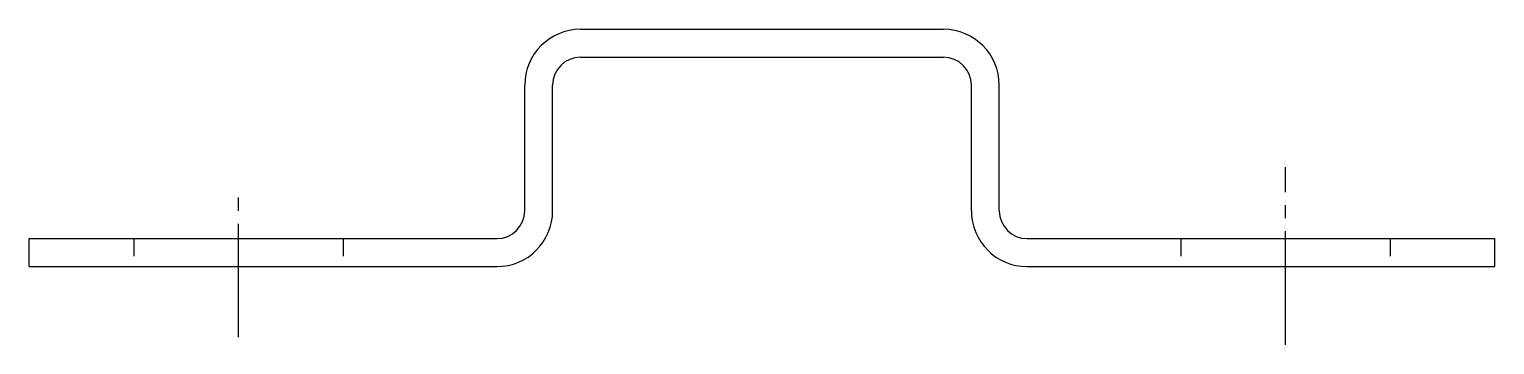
# Model space of a CAD drawing. Extents: x 11 to 134, y 10 to 157.
# Drawn here: x 92.39 to 134.39, y 147.67 to 156.71 of the extents above; entities outside this region: 2.
import ezdxf

# ---------------------------------------------------------------- set-up
doc = ezdxf.new("R2010")
doc.units = 0
doc.header["$LTSCALE"] = 0.25
doc.linetypes.add('CENTER', pattern=[17.5, 13, -1.5, 1.5, -1.5])
doc.linetypes.add('DASHED', pattern=[3.5, 2, -1.5])
doc.layers.get('0').update_dxf_attribs({"linetype": 'CONTINUOUS'})
doc.layers.add('CENTER', color=1, linetype='CENTER')
doc.styles.get("Standard").update_dxf_attribs({"font": 'txt.shx'})

msp = doc.modelspace()

# ---------------------------------------------------------------- linework, layer by layer
for p, q in [((108.185334, 156.714126), (118.585334, 156.714126)), ((108.185334, 155.914126), (118.585334, 155.914126)), ((106.585334, 151.514126), (106.585334, 155.114126)), ((107.385334, 151.514126), (107.385334, 155.114126)), ((119.385334, 151.514126), (119.385334, 155.114126)), ((120.185334, 151.514126), (120.185334, 155.114126)), ((92.385334, 149.914126), (92.385334, 150.714126)), ((92.385334, 150.714126), (105.785334, 150.714126)), ((95.735334, 150.714126), (95.735334, 150.714226)), ((99.085334, 150.714126), (99.085434, 150.714126)), ((120.985334, 150.714126), (134.385334, 150.714126)), ((134.385334, 149.914126), (134.385334, 150.714126)), ((92.385334, 149.914126), (105.785334, 149.914126)), ((120.985334, 149.914126), (134.385334, 149.914126))]:
    msp.add_line(p, q)
at = {"color": 3, "linetype": 'DASHED'}
for p, q in [((95.385334, 150.714126), (95.385334, 149.914126)), ((101.385334, 150.714126), (101.385334, 149.914126)), ((125.385334, 150.714126), (125.385334, 149.914126)), ((131.385334, 150.714126), (131.385334, 149.914126))]:
    msp.add_line(p, q, dxfattribs=at)
for centre, radius, start, end in [((108.185334, 155.114126), 1.6, 90, 180), ((118.585334, 155.114126), 1.6, 0, 90), ((108.185334, 155.114126), 0.8, 90, 180), ((118.585334, 155.114126), 0.8, 0, 90), ((105.785334, 151.514126), 0.8, 270, 0), ((105.785334, 151.514126), 1.6, 270, 0), ((120.985334, 151.514126), 1.6, 180, 270), ((120.985334, 151.514126), 0.8, 180, 270)]:
    msp.add_arc(centre, radius, start, end)
at = {"layer": 'CENTER', "color": 1, "linetype": 'CENTER'}
for p, q in [((128.385334, 147.674131), (128.385334, 152.7611)), ((98.385334, 147.890598), (98.385334, 152.219933))]:
    msp.add_line(p, q, dxfattribs=at)

# ---------------------------------------------------------------- texts
for s, p in [('CUCLP6-2', (10, 25)), ('CUCLP_06', (10, 10))]:
    msp.add_text(s, height=4).set_placement(p)

doc.saveas('drawing.dxf')
